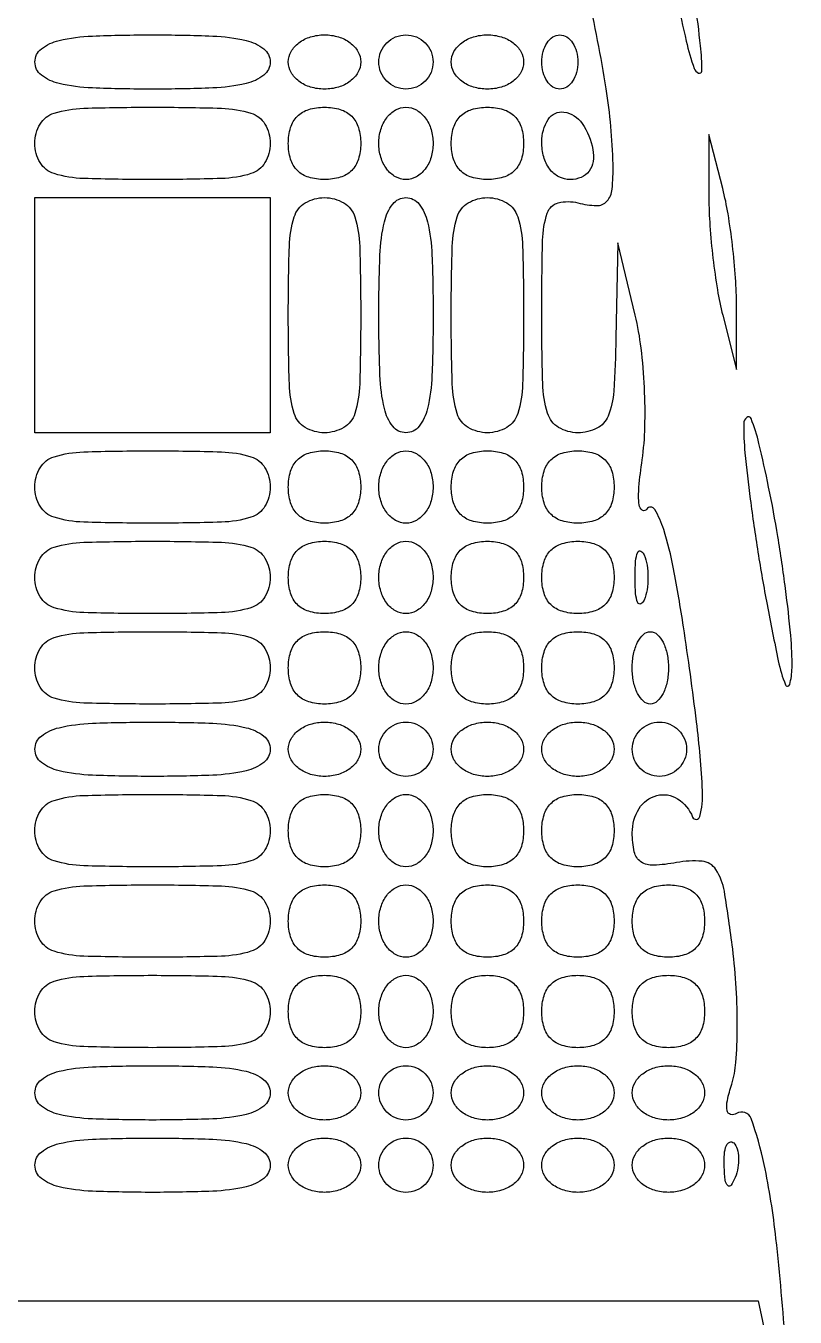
# Model space of a CAD drawing. Extents: x 23 to 255, y 40 to 184.
# Drawn here: x 218.48 to 222.08, y 164.3 to 170.34 of the extents above; entities that cross this region are included whole.
import ezdxf

# ---------------------------------------------------------------- set-up
doc = ezdxf.new("R2010")
doc.units = 0
doc.header["$MEASUREMENT"] = 0

msp = doc.modelspace()

# ---------------------------------------------------------------- linework, layer by layer
for points in [[(207.919475, 175.632891, 0.000007), (191.762556, 175.634099, 0.00002), (173.0434, 175.634494, 0.000013), (151.49745, 175.633531)], [(222.030915, 164.1663, 0.008726), (221.985277, 164.669768, 0.025054), (221.930084, 165.016297, 0.035449), (221.868755, 165.230454, 0.475244), (221.80134, 165.253826, -0.204331), (221.773374, 165.249586, -0.296615), (221.757028, 165.267436, -0.094675), (221.758181, 165.31542, -0.023632), (221.778441, 165.391555, 0.058662), (221.798019, 165.493274, 0.016441), (221.804515, 165.655291, 0.016344), (221.799795, 165.840379, 0.016532), (221.782991, 166.024055, 0.00947), (221.744102, 166.2937, 0.103839), (221.704847, 166.395174, 0.231312), (221.639746, 166.434209, 0.068702), (221.520586, 166.428043, -0.034866), (221.41362, 166.415234, -0.162018), (221.354525, 166.431702, -0.193732), (221.323134, 166.478076, -0.053133), (221.3136, 166.567538, -0.138188), (221.345367, 166.680282, -0.194265), (221.428401, 166.741818, -0.210143), (221.525619, 166.726106, -0.154403), (221.595971, 166.64085, 0.722093), (221.629195, 166.642964, 0.076316), (221.641837, 166.763937, 0.018575), (221.614275, 167.086067, 0.007138), (221.55302, 167.531121, 0.009454), (221.50645, 167.802484, 0.028146), (221.46069, 167.985396, 0.058909), (221.418455, 168.0802, 0.553777), (221.38206, 168.081021, -0.405413), (221.360568, 168.076246, -0.235095), (221.345352, 168.100663, -0.046179), (221.345087, 168.184119, -0.013507), (221.359969, 168.3117, 0.030003), (221.372812, 168.465799, 0.017825), (221.370511, 168.6501, 0.017806), (221.355044, 168.834369, 0.029166), (221.327368, 168.9885), (221.245996, 169.3269), (221.237498, 168.88275, -0.010992), (221.227232, 168.633183, -0.079538), (221.200875, 168.516331, -0.183867), (221.148553, 168.459515, -0.116237), (221.0598, 168.4386, -0.136338), (220.969518, 168.463684, -0.185911), (220.918143, 168.529721, -0.066278), (220.895331, 168.670032, -0.007203), (220.8906, 168.998367, -0.005908), (220.894623, 169.33879, -0.073508), (220.916471, 169.465779, -0.255542), (220.967914, 169.514019, -0.127862), (221.0598, 169.513887, 0.05507), (221.146964, 169.501092, 0.220729), (221.195378, 169.521491, 0.163391), (221.219892, 169.57734, 0.028233), (221.223783, 169.69437, 0.033752), (221.191636, 170.047884, 0.016068), (221.105188, 170.496668, 0.01292)], [(217.5066, 163.4049), (217.5066, 164.3778), (219.704588, 164.3778), (221.902576, 164.3778), (221.943194, 164.18745, 0.001065)]]:
    msp.add_lwpolyline(points, format="xyb")
for points in [[(221.412902, 171.2727, 0.029621), (221.418569, 171.139148, 0.008332), (221.443197, 170.931921, 0.008369), (221.478933, 170.698147, 0.008732), (221.522028, 170.469, 0.007329), (221.566018, 170.270436, 0.024716), (221.603021, 170.142761, 0.213673), (221.623567, 170.120819, 0.531284), (221.638513, 170.1306, 0.030949), (221.632939, 170.248427, 0.006451), (221.607731, 170.453931, 0.006748), (221.572118, 170.692066, 0.00633), (221.529387, 170.9343, 0.007539), (221.485715, 171.147173, 0.028531), (221.448881, 171.277987, 0.360364), (221.428495, 171.290417, 0.367792)], [(219.6216, 170.1729, -0.232029), (219.59132, 170.111163, -0.108427), (219.5088, 170.072031, -0.047315), (219.352943, 170.051299, -0.00942), (219.0717, 170.046, -0.00942), (218.790457, 170.051299, -0.047315), (218.6346, 170.072031, -0.108427), (218.55208, 170.111163, -0.232029), (218.5218, 170.1729, -0.232029), (218.55208, 170.234637, -0.108427), (218.6346, 170.273769, -0.047315), (218.790457, 170.294501, -0.00942), (219.0717, 170.2998, -0.00942), (219.352943, 170.294501, -0.047315), (219.5088, 170.273769, -0.108427), (219.59132, 170.234637, -0.232029)], [(220.0446, 170.1729, -0.130775), (220.031639, 170.124191, -0.10214), (219.99525, 170.083013, -0.08892), (219.940492, 170.055464, -0.072314), (219.8754, 170.046, -0.072314), (219.810308, 170.055464, -0.08892), (219.75555, 170.083013, -0.10214), (219.719161, 170.124191, -0.130775), (219.7062, 170.1729, -0.130775), (219.719161, 170.221609, -0.10214), (219.75555, 170.262788, -0.08892), (219.810308, 170.290336, -0.072314), (219.8754, 170.2998, -0.072314), (219.940492, 170.290336, -0.08892), (219.99525, 170.262788, -0.10214), (220.031639, 170.221609, -0.130775)], [(220.383, 170.1729, -0.099038), (220.373312, 170.12447, -0.097945), (220.345723, 170.083277, -0.097945), (220.30453, 170.055688, -0.099038), (220.2561, 170.046, -0.099038), (220.20767, 170.055688, -0.097945), (220.166477, 170.083277, -0.097945), (220.138888, 170.12447, -0.099038), (220.1292, 170.1729, -0.099038), (220.138888, 170.22133, -0.097945), (220.166477, 170.262523, -0.097945), (220.20767, 170.290112, -0.099038), (220.2561, 170.2998, -0.099038), (220.30453, 170.290112, -0.097945), (220.345723, 170.262523, -0.097945), (220.373312, 170.22133, -0.099038)], [(220.806, 170.1729, -0.130775), (220.793039, 170.124191, -0.10214), (220.75665, 170.083013, -0.08892), (220.701892, 170.055464, -0.072314), (220.6368, 170.046, -0.072314), (220.571708, 170.055464, -0.08892), (220.51695, 170.083013, -0.10214), (220.480561, 170.124191, -0.130775), (220.4676, 170.1729, -0.130775), (220.480561, 170.221609, -0.10214), (220.51695, 170.262788, -0.08892), (220.571708, 170.290336, -0.072314), (220.6368, 170.2998, -0.072314), (220.701892, 170.290336, -0.08892), (220.75665, 170.262788, -0.10214), (220.793039, 170.221609, -0.130775)], [(221.0598, 170.1729, -0.064853), (221.053481, 170.124386, -0.082425), (221.034949, 170.083277, -0.098894), (221.007463, 170.055777, -0.148195), (220.9752, 170.046, -0.148195), (220.942937, 170.055777, -0.098894), (220.915451, 170.083277, -0.082425), (220.896919, 170.124386, -0.064853), (220.8906, 170.1729, -0.064853), (220.896919, 170.221414, -0.082425), (220.915451, 170.262523, -0.098894), (220.942937, 170.290023, -0.148195), (220.9752, 170.2998, -0.148195), (221.007463, 170.290023, -0.098894), (221.034949, 170.262523, -0.082425), (221.053481, 170.221414, -0.064853)], [(219.6216, 169.7922, -0.134481), (219.596896, 169.702013, -0.186514), (219.531713, 169.650658, -0.067313), (219.39348, 169.627771, -0.007414), (219.0717, 169.623, -0.007414), (218.74992, 169.627771, -0.067313), (218.611688, 169.650658, -0.186514), (218.546504, 169.702013, -0.134481), (218.5218, 169.7922, -0.134481), (218.546504, 169.882387, -0.186514), (218.611688, 169.933742, -0.067313), (218.74992, 169.956629, -0.007414), (219.0717, 169.9614, -0.007414), (219.39348, 169.956629, -0.067313), (219.531713, 169.933742, -0.186514), (219.596896, 169.882387, -0.134481)], [(220.0446, 169.7922, -0.072254), (220.033869, 169.718331, -0.124864), (220.0023, 169.6653, -0.124864), (219.949269, 169.633731, -0.072254), (219.8754, 169.623, -0.072254), (219.801531, 169.633731, -0.124864), (219.7485, 169.6653, -0.124864), (219.716931, 169.718331, -0.072254), (219.7062, 169.7922, -0.072254), (219.716931, 169.866069, -0.124864), (219.7485, 169.9191, -0.124864), (219.801531, 169.950669, -0.072254), (219.8754, 169.9614, -0.072254), (219.949269, 169.950669, -0.124864), (220.0023, 169.9191, -0.124864), (220.033869, 169.866069, -0.072254)], [(220.383, 169.7922, -0.072314), (220.373536, 169.727108, -0.08892), (220.345988, 169.67235, -0.10214), (220.304809, 169.635961, -0.130775), (220.2561, 169.623, -0.130775), (220.207391, 169.635961, -0.10214), (220.166213, 169.67235, -0.08892), (220.138664, 169.727108, -0.072314), (220.1292, 169.7922, -0.072314), (220.138664, 169.857292, -0.08892), (220.166213, 169.91205, -0.10214), (220.207391, 169.948439, -0.130775), (220.2561, 169.9614, -0.130775), (220.304809, 169.948439, -0.10214), (220.345988, 169.91205, -0.08892), (220.373536, 169.857292, -0.072314)], [(220.806, 169.7922, -0.072254), (220.795269, 169.718331, -0.124864), (220.7637, 169.6653, -0.124864), (220.710669, 169.633731, -0.072254), (220.6368, 169.623, -0.072254), (220.562931, 169.633731, -0.124864), (220.5099, 169.6653, -0.124864), (220.478331, 169.718331, -0.072254), (220.4676, 169.7922, -0.072254), (220.478331, 169.866069, -0.124864), (220.5099, 169.9191, -0.124864), (220.562931, 169.950669, -0.072254), (220.6368, 169.9614, -0.072254), (220.710669, 169.950669, -0.124864), (220.7637, 169.9191, -0.124864), (220.795269, 169.866069, -0.072254)], [(221.129453, 169.76404, -0.083236), (221.130895, 169.707455, -0.126354), (221.112193, 169.662215, -0.133817), (221.075012, 169.633276, -0.099154), (221.023703, 169.623, -0.12024), (220.970577, 169.635963, -0.111791), (220.927722, 169.672156, -0.09567), (220.900024, 169.728619, -0.066422), (220.8906, 169.79925, -0.14074), (220.920821, 169.904488, -0.297834), (220.994591, 169.938551, -0.210781), (221.079276, 169.88524, -0.100818)], [(221.672019, 169.5384, 0.017719), (221.676693, 169.406554, 0.01151), (221.69099, 169.254726, 0.011576), (221.71182, 169.106974, 0.021493), (221.7366, 168.9885), (221.801181, 168.7347), (221.801181, 169.0308, 0.017719), (221.796507, 169.162646, 0.01151), (221.78221, 169.314474, 0.011576), (221.76138, 169.462226, 0.021493), (221.7366, 169.5807), (221.672019, 169.8345)], [(220.0446, 168.9885, -0.007414), (220.039829, 168.66672, -0.067313), (220.016942, 168.528487, -0.186514), (219.965587, 168.463304, -0.134481), (219.8754, 168.4386, -0.134481), (219.785213, 168.463304, -0.186514), (219.733858, 168.528487, -0.067313), (219.710971, 168.66672, -0.007414), (219.7062, 168.9885, -0.007414), (219.710971, 169.31028, -0.067313), (219.733858, 169.448512, -0.186514), (219.785213, 169.513696, -0.134481), (219.8754, 169.5384, -0.134481), (219.965587, 169.513696, -0.186514), (220.016942, 169.448512, -0.067313), (220.039829, 169.31028, -0.007414)], [(220.383, 168.9885, -0.00942), (220.377701, 168.707257, -0.047315), (220.356969, 168.5514, -0.108427), (220.317837, 168.46888, -0.232029), (220.2561, 168.4386, -0.232029), (220.194363, 168.46888, -0.108427), (220.155231, 168.5514, -0.047315), (220.134499, 168.707257, -0.00942), (220.1292, 168.9885, -0.00942), (220.134499, 169.269743, -0.047315), (220.155231, 169.4256, -0.108427), (220.194363, 169.50812, -0.232029), (220.2561, 169.5384, -0.232029), (220.317837, 169.50812, -0.108427), (220.356969, 169.4256, -0.047315), (220.377701, 169.269743, -0.00942)], [(220.806, 168.9885, -0.007414), (220.801229, 168.66672, -0.067313), (220.778342, 168.528487, -0.186514), (220.726987, 168.463304, -0.134481), (220.6368, 168.4386, -0.134481), (220.546613, 168.463304, -0.186514), (220.495258, 168.528487, -0.067313), (220.472371, 168.66672, -0.007414), (220.4676, 168.9885, -0.007414), (220.472371, 169.31028, -0.067313), (220.495258, 169.448512, -0.186514), (220.546613, 169.513696, -0.134481), (220.6368, 169.5384, -0.134481), (220.726987, 169.513696, -0.186514), (220.778342, 169.448512, -0.067313), (220.801229, 169.31028, -0.007414)], [(221.834687, 168.4809, 0.027891), (221.840609, 168.345156, 0.007229), (221.865469, 168.127695, 0.00733), (221.901083, 167.88024, 0.007416), (221.943813, 167.6349, 0.004614), (221.996285, 167.371306, 0.042294), (222.029684, 167.259492, 0.724086), (222.049506, 167.260632, 0.061462), (222.060298, 167.3388, 0.026781), (222.054394, 167.489584, 0.0089), (222.030003, 167.709454, 0.008831), (221.99427, 167.952551, 0.009939), (221.951172, 168.1848, 0.007765), (221.905859, 168.388496, 0.03511), (221.869358, 168.504596, 0.501583), (221.849145, 168.510107, 0.227552)], [(219.6216, 168.1848, -0.134481), (219.596896, 168.094613, -0.186514), (219.531713, 168.043258, -0.067313), (219.39348, 168.020371, -0.007414), (219.0717, 168.0156, -0.007414), (218.74992, 168.020371, -0.067313), (218.611688, 168.043258, -0.186514), (218.546504, 168.094613, -0.134481), (218.5218, 168.1848, -0.134481), (218.546504, 168.274987, -0.186514), (218.611688, 168.326342, -0.067313), (218.74992, 168.349229, -0.007414), (219.0717, 168.354, -0.007414), (219.39348, 168.349229, -0.067313), (219.531713, 168.326342, -0.186514), (219.596896, 168.274987, -0.134481)], [(220.0446, 168.1848, -0.072254), (220.033869, 168.110931, -0.124864), (220.0023, 168.0579, -0.124864), (219.949269, 168.026331, -0.072254), (219.8754, 168.0156, -0.072254), (219.801531, 168.026331, -0.124864), (219.7485, 168.0579, -0.124864), (219.716931, 168.110931, -0.072254), (219.7062, 168.1848, -0.072254), (219.716931, 168.258669, -0.124864), (219.7485, 168.3117, -0.124864), (219.801531, 168.343269, -0.072254), (219.8754, 168.354, -0.072254), (219.949269, 168.343269, -0.124864), (220.0023, 168.3117, -0.124864), (220.033869, 168.258669, -0.072254)], [(220.383, 168.1848, -0.072314), (220.373536, 168.119708, -0.08892), (220.345988, 168.06495, -0.10214), (220.304809, 168.028561, -0.130775), (220.2561, 168.0156, -0.130775), (220.207391, 168.028561, -0.10214), (220.166213, 168.06495, -0.08892), (220.138664, 168.119708, -0.072314), (220.1292, 168.1848, -0.072314), (220.138664, 168.249892, -0.08892), (220.166213, 168.30465, -0.10214), (220.207391, 168.341039, -0.130775), (220.2561, 168.354, -0.130775), (220.304809, 168.341039, -0.10214), (220.345988, 168.30465, -0.08892), (220.373536, 168.249892, -0.072314)], [(220.806, 168.1848, -0.072254), (220.795269, 168.110931, -0.124864), (220.7637, 168.0579, -0.124864), (220.710669, 168.026331, -0.072254), (220.6368, 168.0156, -0.072254), (220.562931, 168.026331, -0.124864), (220.5099, 168.0579, -0.124864), (220.478331, 168.110931, -0.072254), (220.4676, 168.1848, -0.072254), (220.478331, 168.258669, -0.124864), (220.5099, 168.3117, -0.124864), (220.562931, 168.343269, -0.072254), (220.6368, 168.354, -0.072254), (220.710669, 168.343269, -0.124864), (220.7637, 168.3117, -0.124864), (220.795269, 168.258669, -0.072254)], [(221.229, 168.1848, -0.072254), (221.218269, 168.110931, -0.124864), (221.1867, 168.0579, -0.124864), (221.133669, 168.026331, -0.072254), (221.0598, 168.0156, -0.072254), (220.985931, 168.026331, -0.124864), (220.9329, 168.0579, -0.124864), (220.901331, 168.110931, -0.072254), (220.8906, 168.1848, -0.072254), (220.901331, 168.258669, -0.124864), (220.9329, 168.3117, -0.124864), (220.985931, 168.343269, -0.072254), (221.0598, 168.354, -0.072254), (221.133669, 168.343269, -0.124864), (221.1867, 168.3117, -0.124864), (221.218269, 168.258669, -0.072254)], [(219.6216, 167.7618, -0.134481), (219.596896, 167.671613, -0.186514), (219.531713, 167.620258, -0.067313), (219.39348, 167.597371, -0.007414), (219.0717, 167.5926, -0.007414), (218.74992, 167.597371, -0.067313), (218.611688, 167.620258, -0.186514), (218.546504, 167.671613, -0.134481), (218.5218, 167.7618, -0.134481), (218.546504, 167.851987, -0.186514), (218.611688, 167.903342, -0.067313), (218.74992, 167.926229, -0.007414), (219.0717, 167.931, -0.007414), (219.39348, 167.926229, -0.067313), (219.531713, 167.903342, -0.186514), (219.596896, 167.851987, -0.134481)], [(220.0446, 167.7618, -0.072254), (220.033869, 167.687931, -0.124864), (220.0023, 167.6349, -0.124864), (219.949269, 167.603331, -0.072254), (219.8754, 167.5926, -0.072254), (219.801531, 167.603331, -0.124864), (219.7485, 167.6349, -0.124864), (219.716931, 167.687931, -0.072254), (219.7062, 167.7618, -0.072254), (219.716931, 167.835669, -0.124864), (219.7485, 167.8887, -0.124864), (219.801531, 167.920269, -0.072254), (219.8754, 167.931, -0.072254), (219.949269, 167.920269, -0.124864), (220.0023, 167.8887, -0.124864), (220.033869, 167.835669, -0.072254)], [(220.383, 167.7618, -0.072314), (220.373536, 167.696708, -0.08892), (220.345988, 167.64195, -0.10214), (220.304809, 167.605561, -0.130775), (220.2561, 167.5926, -0.130775), (220.207391, 167.605561, -0.10214), (220.166213, 167.64195, -0.08892), (220.138664, 167.696708, -0.072314), (220.1292, 167.7618, -0.072314), (220.138664, 167.826892, -0.08892), (220.166213, 167.88165, -0.10214), (220.207391, 167.918039, -0.130775), (220.2561, 167.931, -0.130775), (220.304809, 167.918039, -0.10214), (220.345988, 167.88165, -0.08892), (220.373536, 167.826892, -0.072314)], [(220.806, 167.7618, -0.072254), (220.795269, 167.687931, -0.124864), (220.7637, 167.6349, -0.124864), (220.710669, 167.603331, -0.072254), (220.6368, 167.5926, -0.072254), (220.562931, 167.603331, -0.124864), (220.5099, 167.6349, -0.124864), (220.478331, 167.687931, -0.072254), (220.4676, 167.7618, -0.072254), (220.478331, 167.835669, -0.124864), (220.5099, 167.8887, -0.124864), (220.562931, 167.920269, -0.072254), (220.6368, 167.931, -0.072254), (220.710669, 167.920269, -0.124864), (220.7637, 167.8887, -0.124864), (220.795269, 167.835669, -0.072254)], [(221.229, 167.7618, -0.072254), (221.218269, 167.687931, -0.124864), (221.1867, 167.6349, -0.124864), (221.133669, 167.603331, -0.072254), (221.0598, 167.5926, -0.072254), (220.985931, 167.603331, -0.124864), (220.9329, 167.6349, -0.124864), (220.901331, 167.687931, -0.072254), (220.8906, 167.7618, -0.072254), (220.901331, 167.835669, -0.124864), (220.9329, 167.8887, -0.124864), (220.985931, 167.920269, -0.072254), (221.0598, 167.931, -0.072254), (221.133669, 167.920269, -0.124864), (221.1867, 167.8887, -0.124864), (221.218269, 167.835669, -0.072254)], [(221.369629, 167.65605, -0.174857), (221.353785, 167.638336, -0.447206), (221.339493, 167.643492, -0.078554), (221.329597, 167.686384, -0.017491), (221.326958, 167.7618, -0.017491), (221.329597, 167.837216, -0.078554), (221.339493, 167.880108, -0.447206), (221.353785, 167.885264, -0.174857), (221.369629, 167.86755, -0.057986), (221.382855, 167.819327, -0.037979), (221.387231, 167.7618, -0.037979), (221.382855, 167.704273, -0.057986)], [(219.6216, 167.3388, -0.134481), (219.596896, 167.248613, -0.186514), (219.531713, 167.197258, -0.067313), (219.39348, 167.174371, -0.007414), (219.0717, 167.1696, -0.007414), (218.74992, 167.174371, -0.067313), (218.611688, 167.197258, -0.186514), (218.546504, 167.248613, -0.134481), (218.5218, 167.3388, -0.134481), (218.546504, 167.428987, -0.186514), (218.611688, 167.480342, -0.067313), (218.74992, 167.503229, -0.007414), (219.0717, 167.508, -0.007414), (219.39348, 167.503229, -0.067313), (219.531713, 167.480342, -0.186514), (219.596896, 167.428987, -0.134481)], [(220.0446, 167.3388, -0.072254), (220.033869, 167.264931, -0.124864), (220.0023, 167.2119, -0.124864), (219.949269, 167.180331, -0.072254), (219.8754, 167.1696, -0.072254), (219.801531, 167.180331, -0.124864), (219.7485, 167.2119, -0.124864), (219.716931, 167.264931, -0.072254), (219.7062, 167.3388, -0.072254), (219.716931, 167.412669, -0.124864), (219.7485, 167.4657, -0.124864), (219.801531, 167.497269, -0.072254), (219.8754, 167.508, -0.072254), (219.949269, 167.497269, -0.124864), (220.0023, 167.4657, -0.124864), (220.033869, 167.412669, -0.072254)], [(220.383, 167.3388, -0.072314), (220.373536, 167.273708, -0.08892), (220.345988, 167.21895, -0.10214), (220.304809, 167.182561, -0.130775), (220.2561, 167.1696, -0.130775), (220.207391, 167.182561, -0.10214), (220.166213, 167.21895, -0.08892), (220.138664, 167.273708, -0.072314), (220.1292, 167.3388, -0.072314), (220.138664, 167.403892, -0.08892), (220.166213, 167.45865, -0.10214), (220.207391, 167.495039, -0.130775), (220.2561, 167.508, -0.130775), (220.304809, 167.495039, -0.10214), (220.345988, 167.45865, -0.08892), (220.373536, 167.403892, -0.072314)], [(220.806, 167.3388, -0.072254), (220.795269, 167.264931, -0.124864), (220.7637, 167.2119, -0.124864), (220.710669, 167.180331, -0.072254), (220.6368, 167.1696, -0.072254), (220.562931, 167.180331, -0.124864), (220.5099, 167.2119, -0.124864), (220.478331, 167.264931, -0.072254), (220.4676, 167.3388, -0.072254), (220.478331, 167.412669, -0.124864), (220.5099, 167.4657, -0.124864), (220.562931, 167.497269, -0.072254), (220.6368, 167.508, -0.072254), (220.710669, 167.497269, -0.124864), (220.7637, 167.4657, -0.124864), (220.795269, 167.412669, -0.072254)], [(221.229, 167.3388, -0.072254), (221.218269, 167.264931, -0.124864), (221.1867, 167.2119, -0.124864), (221.133669, 167.180331, -0.072254), (221.0598, 167.1696, -0.072254), (220.985931, 167.180331, -0.124864), (220.9329, 167.2119, -0.124864), (220.901331, 167.264931, -0.072254), (220.8906, 167.3388, -0.072254), (220.901331, 167.412669, -0.124864), (220.9329, 167.4657, -0.124864), (220.985931, 167.497269, -0.072254), (221.0598, 167.508, -0.072254), (221.133669, 167.497269, -0.124864), (221.1867, 167.4657, -0.124864), (221.218269, 167.412669, -0.072254)], [(221.4828, 167.3388, -0.048028), (221.476566, 167.274046, -0.068025), (221.457949, 167.219303, -0.088204), (221.430507, 167.182415, -0.191087), (221.3982, 167.1696, -0.191087), (221.365893, 167.182415, -0.088204), (221.338451, 167.219303, -0.068025), (221.319834, 167.274046, -0.048028), (221.3136, 167.3388, -0.048028), (221.319834, 167.403554, -0.068025), (221.338451, 167.458297, -0.088204), (221.365893, 167.495185, -0.191087), (221.3982, 167.508, -0.191087), (221.430507, 167.495185, -0.088204), (221.457949, 167.458297, -0.068025), (221.476566, 167.403554, -0.048028)], [(219.6216, 166.9581, -0.232029), (219.59132, 166.896363, -0.108427), (219.5088, 166.857231, -0.047315), (219.352943, 166.836499, -0.00942), (219.0717, 166.8312, -0.00942), (218.790457, 166.836499, -0.047315), (218.6346, 166.857231, -0.108427), (218.55208, 166.896363, -0.232029), (218.5218, 166.9581, -0.232029), (218.55208, 167.019837, -0.108427), (218.6346, 167.058969, -0.047315), (218.790457, 167.079701, -0.00942), (219.0717, 167.085, -0.00942), (219.352943, 167.079701, -0.047315), (219.5088, 167.058969, -0.108427), (219.59132, 167.019837, -0.232029)], [(220.0446, 166.9581, -0.130775), (220.031639, 166.909391, -0.10214), (219.99525, 166.868213, -0.08892), (219.940492, 166.840664, -0.072314), (219.8754, 166.8312, -0.072314), (219.810308, 166.840664, -0.08892), (219.75555, 166.868213, -0.10214), (219.719161, 166.909391, -0.130775), (219.7062, 166.9581, -0.130775), (219.719161, 167.006809, -0.10214), (219.75555, 167.047987, -0.08892), (219.810308, 167.075536, -0.072314), (219.8754, 167.085, -0.072314), (219.940492, 167.075536, -0.08892), (219.99525, 167.047987, -0.10214), (220.031639, 167.006809, -0.130775)], [(220.383, 166.9581, -0.099038), (220.373312, 166.90967, -0.097945), (220.345723, 166.868477, -0.097945), (220.30453, 166.840888, -0.099038), (220.2561, 166.8312, -0.099038), (220.20767, 166.840888, -0.097945), (220.166477, 166.868477, -0.097945), (220.138888, 166.90967, -0.099038), (220.1292, 166.9581, -0.099038), (220.138888, 167.00653, -0.097945), (220.166477, 167.047723, -0.097945), (220.20767, 167.075312, -0.099038), (220.2561, 167.085, -0.099038), (220.30453, 167.075312, -0.097945), (220.345723, 167.047723, -0.097945), (220.373312, 167.00653, -0.099038)], [(220.806, 166.9581, -0.130775), (220.793039, 166.909391, -0.10214), (220.75665, 166.868213, -0.08892), (220.701892, 166.840664, -0.072314), (220.6368, 166.8312, -0.072314), (220.571708, 166.840664, -0.08892), (220.51695, 166.868213, -0.10214), (220.480561, 166.909391, -0.130775), (220.4676, 166.9581, -0.130775), (220.480561, 167.006809, -0.10214), (220.51695, 167.047987, -0.08892), (220.571708, 167.075536, -0.072314), (220.6368, 167.085, -0.072314), (220.701892, 167.075536, -0.08892), (220.75665, 167.047987, -0.10214), (220.793039, 167.006809, -0.130775)], [(221.229, 166.9581, -0.130775), (221.216039, 166.909391, -0.10214), (221.17965, 166.868213, -0.08892), (221.124892, 166.840664, -0.072314), (221.0598, 166.8312, -0.072314), (220.994708, 166.840664, -0.08892), (220.93995, 166.868213, -0.10214), (220.903561, 166.909391, -0.130775), (220.8906, 166.9581, -0.130775), (220.903561, 167.006809, -0.10214), (220.93995, 167.047987, -0.08892), (220.994708, 167.075536, -0.072314), (221.0598, 167.085, -0.072314), (221.124892, 167.075536, -0.08892), (221.17965, 167.047987, -0.10214), (221.216039, 167.006809, -0.130775)], [(221.5674, 166.9581, -0.099038), (221.557712, 166.90967, -0.097945), (221.530123, 166.868477, -0.097945), (221.48893, 166.840888, -0.099038), (221.4405, 166.8312, -0.099038), (221.39207, 166.840888, -0.097945), (221.350877, 166.868477, -0.097945), (221.323288, 166.90967, -0.099038), (221.3136, 166.9581, -0.099038), (221.323288, 167.00653, -0.097945), (221.350877, 167.047723, -0.097945), (221.39207, 167.075312, -0.099038), (221.4405, 167.085, -0.099038), (221.48893, 167.075312, -0.097945), (221.530123, 167.047723, -0.097945), (221.557712, 167.00653, -0.099038)], [(219.6216, 166.5774, -0.134481), (219.596896, 166.487213, -0.186514), (219.531713, 166.435858, -0.067313), (219.39348, 166.412971, -0.007414), (219.0717, 166.4082, -0.007414), (218.74992, 166.412971, -0.067313), (218.611688, 166.435858, -0.186514), (218.546504, 166.487213, -0.134481), (218.5218, 166.5774, -0.134481), (218.546504, 166.667587, -0.186514), (218.611688, 166.718942, -0.067313), (218.74992, 166.741829, -0.007414), (219.0717, 166.7466, -0.007414), (219.39348, 166.741829, -0.067313), (219.531713, 166.718942, -0.186514), (219.596896, 166.667587, -0.134481)], [(220.0446, 166.5774, -0.072254), (220.033869, 166.503531, -0.124864), (220.0023, 166.4505, -0.124864), (219.949269, 166.418931, -0.072254), (219.8754, 166.4082, -0.072254), (219.801531, 166.418931, -0.124864), (219.7485, 166.4505, -0.124864), (219.716931, 166.503531, -0.072254), (219.7062, 166.5774, -0.072254), (219.716931, 166.651269, -0.124864), (219.7485, 166.7043, -0.124864), (219.801531, 166.735869, -0.072254), (219.8754, 166.7466, -0.072254), (219.949269, 166.735869, -0.124864), (220.0023, 166.7043, -0.124864), (220.033869, 166.651269, -0.072254)], [(220.383, 166.5774, -0.072314), (220.373536, 166.512308, -0.08892), (220.345988, 166.45755, -0.10214), (220.304809, 166.421161, -0.130775), (220.2561, 166.4082, -0.130775), (220.207391, 166.421161, -0.10214), (220.166213, 166.45755, -0.08892), (220.138664, 166.512308, -0.072314), (220.1292, 166.5774, -0.072314), (220.138664, 166.642492, -0.08892), (220.166213, 166.69725, -0.10214), (220.207391, 166.733639, -0.130775), (220.2561, 166.7466, -0.130775), (220.304809, 166.733639, -0.10214), (220.345988, 166.69725, -0.08892), (220.373536, 166.642492, -0.072314)], [(220.806, 166.5774, -0.072254), (220.795269, 166.503531, -0.124864), (220.7637, 166.4505, -0.124864), (220.710669, 166.418931, -0.072254), (220.6368, 166.4082, -0.072254), (220.562931, 166.418931, -0.124864), (220.5099, 166.4505, -0.124864), (220.478331, 166.503531, -0.072254), (220.4676, 166.5774, -0.072254), (220.478331, 166.651269, -0.124864), (220.5099, 166.7043, -0.124864), (220.562931, 166.735869, -0.072254), (220.6368, 166.7466, -0.072254), (220.710669, 166.735869, -0.124864), (220.7637, 166.7043, -0.124864), (220.795269, 166.651269, -0.072254)], [(221.229, 166.5774, -0.072254), (221.218269, 166.503531, -0.124864), (221.1867, 166.4505, -0.124864), (221.133669, 166.418931, -0.072254), (221.0598, 166.4082, -0.072254), (220.985931, 166.418931, -0.124864), (220.9329, 166.4505, -0.124864), (220.901331, 166.503531, -0.072254), (220.8906, 166.5774, -0.072254), (220.901331, 166.651269, -0.124864), (220.9329, 166.7043, -0.124864), (220.985931, 166.735869, -0.072254), (221.0598, 166.7466, -0.072254), (221.133669, 166.735869, -0.124864), (221.1867, 166.7043, -0.124864), (221.218269, 166.651269, -0.072254)], [(219.6216, 166.1544, -0.134481), (219.596896, 166.064213, -0.186514), (219.531713, 166.012858, -0.067313), (219.39348, 165.989971, -0.007414), (219.0717, 165.9852, -0.007414), (218.74992, 165.989971, -0.067313), (218.611688, 166.012858, -0.186514), (218.546504, 166.064213, -0.134481), (218.5218, 166.1544, -0.134481), (218.546504, 166.244587, -0.186514), (218.611688, 166.295942, -0.067313), (218.74992, 166.318829, -0.007414), (219.0717, 166.3236, -0.007414), (219.39348, 166.318829, -0.067313), (219.531713, 166.295942, -0.186514), (219.596896, 166.244587, -0.134481)], [(220.0446, 166.1544, -0.072254), (220.033869, 166.080531, -0.124864), (220.0023, 166.0275, -0.124864), (219.949269, 165.995931, -0.072254), (219.8754, 165.9852, -0.072254), (219.801531, 165.995931, -0.124864), (219.7485, 166.0275, -0.124864), (219.716931, 166.080531, -0.072254), (219.7062, 166.1544, -0.072254), (219.716931, 166.228269, -0.124864), (219.7485, 166.2813, -0.124864), (219.801531, 166.312869, -0.072254), (219.8754, 166.3236, -0.072254), (219.949269, 166.312869, -0.124864), (220.0023, 166.2813, -0.124864), (220.033869, 166.228269, -0.072254)], [(220.383, 166.1544, -0.072314), (220.373536, 166.089308, -0.08892), (220.345988, 166.03455, -0.10214), (220.304809, 165.998161, -0.130775), (220.2561, 165.9852, -0.130775), (220.207391, 165.998161, -0.10214), (220.166213, 166.03455, -0.08892), (220.138664, 166.089308, -0.072314), (220.1292, 166.1544, -0.072314), (220.138664, 166.219492, -0.08892), (220.166213, 166.27425, -0.10214), (220.207391, 166.310639, -0.130775), (220.2561, 166.3236, -0.130775), (220.304809, 166.310639, -0.10214), (220.345988, 166.27425, -0.08892), (220.373536, 166.219492, -0.072314)], [(220.806, 166.1544, -0.072254), (220.795269, 166.080531, -0.124864), (220.7637, 166.0275, -0.124864), (220.710669, 165.995931, -0.072254), (220.6368, 165.9852, -0.072254), (220.562931, 165.995931, -0.124864), (220.5099, 166.0275, -0.124864), (220.478331, 166.080531, -0.072254), (220.4676, 166.1544, -0.072254), (220.478331, 166.228269, -0.124864), (220.5099, 166.2813, -0.124864), (220.562931, 166.312869, -0.072254), (220.6368, 166.3236, -0.072254), (220.710669, 166.312869, -0.124864), (220.7637, 166.2813, -0.124864), (220.795269, 166.228269, -0.072254)], [(221.229, 166.1544, -0.072254), (221.218269, 166.080531, -0.124864), (221.1867, 166.0275, -0.124864), (221.133669, 165.995931, -0.072254), (221.0598, 165.9852, -0.072254), (220.985931, 165.995931, -0.124864), (220.9329, 166.0275, -0.124864), (220.901331, 166.080531, -0.072254), (220.8906, 166.1544, -0.072254), (220.901331, 166.228269, -0.124864), (220.9329, 166.2813, -0.124864), (220.985931, 166.312869, -0.072254), (221.0598, 166.3236, -0.072254), (221.133669, 166.312869, -0.124864), (221.1867, 166.2813, -0.124864), (221.218269, 166.228269, -0.072254)], [(221.652, 166.1544, -0.072254), (221.641269, 166.080531, -0.124864), (221.6097, 166.0275, -0.124864), (221.556669, 165.995931, -0.072254), (221.4828, 165.9852, -0.072254), (221.408931, 165.995931, -0.124864), (221.3559, 166.0275, -0.124864), (221.324331, 166.080531, -0.072254), (221.3136, 166.1544, -0.072254), (221.324331, 166.228269, -0.124864), (221.3559, 166.2813, -0.124864), (221.408931, 166.312869, -0.072254), (221.4828, 166.3236, -0.072254), (221.556669, 166.312869, -0.124864), (221.6097, 166.2813, -0.124864), (221.641269, 166.228269, -0.072254)], [(219.6216, 165.7314, -0.134481), (219.596896, 165.641213, -0.186514), (219.531713, 165.589858, -0.067313), (219.39348, 165.566971, -0.007414), (219.0717, 165.5622, -0.007414), (218.74992, 165.566971, -0.067313), (218.611688, 165.589858, -0.186514), (218.546504, 165.641213, -0.134481), (218.5218, 165.7314, -0.134481), (218.546504, 165.821587, -0.186514), (218.611688, 165.872942, -0.067313), (218.74992, 165.895829, -0.007414), (219.0717, 165.9006, -0.007414), (219.39348, 165.895829, -0.067313), (219.531713, 165.872942, -0.186514), (219.596896, 165.821587, -0.134481)], [(220.0446, 165.7314, -0.072254), (220.033869, 165.657531, -0.124864), (220.0023, 165.6045, -0.124864), (219.949269, 165.572931, -0.072254), (219.8754, 165.5622, -0.072254), (219.801531, 165.572931, -0.124864), (219.7485, 165.6045, -0.124864), (219.716931, 165.657531, -0.072254), (219.7062, 165.7314, -0.072254), (219.716931, 165.805269, -0.124864), (219.7485, 165.8583, -0.124864), (219.801531, 165.889869, -0.072254), (219.8754, 165.9006, -0.072254), (219.949269, 165.889869, -0.124864), (220.0023, 165.8583, -0.124864), (220.033869, 165.805269, -0.072254)], [(220.383, 165.7314, -0.072314), (220.373536, 165.666308, -0.08892), (220.345988, 165.61155, -0.10214), (220.304809, 165.575161, -0.130775), (220.2561, 165.5622, -0.130775), (220.207391, 165.575161, -0.10214), (220.166213, 165.61155, -0.08892), (220.138664, 165.666308, -0.072314), (220.1292, 165.7314, -0.072314), (220.138664, 165.796492, -0.08892), (220.166213, 165.85125, -0.10214), (220.207391, 165.887639, -0.130775), (220.2561, 165.9006, -0.130775), (220.304809, 165.887639, -0.10214), (220.345988, 165.85125, -0.08892), (220.373536, 165.796492, -0.072314)], [(220.806, 165.7314, -0.072254), (220.795269, 165.657531, -0.124864), (220.7637, 165.6045, -0.124864), (220.710669, 165.572931, -0.072254), (220.6368, 165.5622, -0.072254), (220.562931, 165.572931, -0.124864), (220.5099, 165.6045, -0.124864), (220.478331, 165.657531, -0.072254), (220.4676, 165.7314, -0.072254), (220.478331, 165.805269, -0.124864), (220.5099, 165.8583, -0.124864), (220.562931, 165.889869, -0.072254), (220.6368, 165.9006, -0.072254), (220.710669, 165.889869, -0.124864), (220.7637, 165.8583, -0.124864), (220.795269, 165.805269, -0.072254)], [(221.229, 165.7314, -0.072254), (221.218269, 165.657531, -0.124864), (221.1867, 165.6045, -0.124864), (221.133669, 165.572931, -0.072254), (221.0598, 165.5622, -0.072254), (220.985931, 165.572931, -0.124864), (220.9329, 165.6045, -0.124864), (220.901331, 165.657531, -0.072254), (220.8906, 165.7314, -0.072254), (220.901331, 165.805269, -0.124864), (220.9329, 165.8583, -0.124864), (220.985931, 165.889869, -0.072254), (221.0598, 165.9006, -0.072254), (221.133669, 165.889869, -0.124864), (221.1867, 165.8583, -0.124864), (221.218269, 165.805269, -0.072254)], [(221.652, 165.7314, -0.072254), (221.641269, 165.657531, -0.124864), (221.6097, 165.6045, -0.124864), (221.556669, 165.572931, -0.072254), (221.4828, 165.5622, -0.072254), (221.408931, 165.572931, -0.124864), (221.3559, 165.6045, -0.124864), (221.324331, 165.657531, -0.072254), (221.3136, 165.7314, -0.072254), (221.324331, 165.805269, -0.124864), (221.3559, 165.8583, -0.124864), (221.408931, 165.889869, -0.072254), (221.4828, 165.9006, -0.072254), (221.556669, 165.889869, -0.124864), (221.6097, 165.8583, -0.124864), (221.641269, 165.805269, -0.072254)], [(219.6216, 165.3507, -0.232029), (219.59132, 165.288963, -0.108427), (219.5088, 165.249831, -0.047315), (219.352943, 165.229099, -0.00942), (219.0717, 165.2238, -0.00942), (218.790457, 165.229099, -0.047315), (218.6346, 165.249831, -0.108427), (218.55208, 165.288963, -0.232029), (218.5218, 165.3507, -0.232029), (218.55208, 165.412437, -0.108427), (218.6346, 165.451569, -0.047315), (218.790457, 165.472301, -0.00942), (219.0717, 165.4776, -0.00942), (219.352943, 165.472301, -0.047315), (219.5088, 165.451569, -0.108427), (219.59132, 165.412437, -0.232029)], [(220.0446, 165.3507, -0.130775), (220.031639, 165.301991, -0.10214), (219.99525, 165.260812, -0.08892), (219.940492, 165.233264, -0.072314), (219.8754, 165.2238, -0.072314), (219.810308, 165.233264, -0.08892), (219.75555, 165.260812, -0.10214), (219.719161, 165.301991, -0.130775), (219.7062, 165.3507, -0.130775), (219.719161, 165.399409, -0.10214), (219.75555, 165.440587, -0.08892), (219.810308, 165.468136, -0.072314), (219.8754, 165.4776, -0.072314), (219.940492, 165.468136, -0.08892), (219.99525, 165.440587, -0.10214), (220.031639, 165.399409, -0.130775)], [(220.383, 165.3507, -0.099038), (220.373312, 165.30227, -0.097945), (220.345723, 165.261077, -0.097945), (220.30453, 165.233488, -0.099038), (220.2561, 165.2238, -0.099038), (220.20767, 165.233488, -0.097945), (220.166477, 165.261077, -0.097945), (220.138888, 165.30227, -0.099038), (220.1292, 165.3507, -0.099038), (220.138888, 165.39913, -0.097945), (220.166477, 165.440323, -0.097945), (220.20767, 165.467912, -0.099038), (220.2561, 165.4776, -0.099038), (220.30453, 165.467912, -0.097945), (220.345723, 165.440323, -0.097945), (220.373312, 165.39913, -0.099038)], [(220.806, 165.3507, -0.130775), (220.793039, 165.301991, -0.10214), (220.75665, 165.260812, -0.08892), (220.701892, 165.233264, -0.072314), (220.6368, 165.2238, -0.072314), (220.571708, 165.233264, -0.08892), (220.51695, 165.260812, -0.10214), (220.480561, 165.301991, -0.130775), (220.4676, 165.3507, -0.130775), (220.480561, 165.399409, -0.10214), (220.51695, 165.440587, -0.08892), (220.571708, 165.468136, -0.072314), (220.6368, 165.4776, -0.072314), (220.701892, 165.468136, -0.08892), (220.75665, 165.440587, -0.10214), (220.793039, 165.399409, -0.130775)], [(221.229, 165.3507, -0.130775), (221.216039, 165.301991, -0.10214), (221.17965, 165.260812, -0.08892), (221.124892, 165.233264, -0.072314), (221.0598, 165.2238, -0.072314), (220.994708, 165.233264, -0.08892), (220.93995, 165.260812, -0.10214), (220.903561, 165.301991, -0.130775), (220.8906, 165.3507, -0.130775), (220.903561, 165.399409, -0.10214), (220.93995, 165.440587, -0.08892), (220.994708, 165.468136, -0.072314), (221.0598, 165.4776, -0.072314), (221.124892, 165.468136, -0.08892), (221.17965, 165.440587, -0.10214), (221.216039, 165.399409, -0.130775)], [(221.652, 165.3507, -0.130775), (221.639039, 165.301991, -0.10214), (221.60265, 165.260812, -0.08892), (221.547892, 165.233264, -0.072314), (221.4828, 165.2238, -0.072314), (221.417708, 165.233264, -0.08892), (221.36295, 165.260812, -0.10214), (221.326561, 165.301991, -0.130775), (221.3136, 165.3507, -0.130775), (221.326561, 165.399409, -0.10214), (221.36295, 165.440587, -0.08892), (221.417708, 165.468136, -0.072314), (221.4828, 165.4776, -0.072314), (221.547892, 165.468136, -0.08892), (221.60265, 165.440587, -0.10214), (221.639039, 165.399409, -0.130775)], [(219.6216, 165.0123, -0.232029), (219.59132, 164.950563, -0.108427), (219.5088, 164.911431, -0.047315), (219.352943, 164.890699, -0.00942), (219.0717, 164.8854, -0.00942), (218.790457, 164.890699, -0.047315), (218.6346, 164.911431, -0.108427), (218.55208, 164.950563, -0.232029), (218.5218, 165.0123, -0.232029), (218.55208, 165.074037, -0.108427), (218.6346, 165.113169, -0.047315), (218.790457, 165.133901, -0.00942), (219.0717, 165.1392, -0.00942), (219.352943, 165.133901, -0.047315), (219.5088, 165.113169, -0.108427), (219.59132, 165.074037, -0.232029)], [(220.0446, 165.0123, -0.130775), (220.031639, 164.963591, -0.10214), (219.99525, 164.922413, -0.08892), (219.940492, 164.894864, -0.072314), (219.8754, 164.8854, -0.072314), (219.810308, 164.894864, -0.08892), (219.75555, 164.922413, -0.10214), (219.719161, 164.963591, -0.130775), (219.7062, 165.0123, -0.130775), (219.719161, 165.061009, -0.10214), (219.75555, 165.102187, -0.08892), (219.810308, 165.129736, -0.072314), (219.8754, 165.1392, -0.072314), (219.940492, 165.129736, -0.08892), (219.99525, 165.102187, -0.10214), (220.031639, 165.061009, -0.130775)], [(220.383, 165.0123, -0.099038), (220.373312, 164.96387, -0.097945), (220.345723, 164.922677, -0.097945), (220.30453, 164.895088, -0.099038), (220.2561, 164.8854, -0.099038), (220.20767, 164.895088, -0.097945), (220.166477, 164.922677, -0.097945), (220.138888, 164.96387, -0.099038), (220.1292, 165.0123, -0.099038), (220.138888, 165.06073, -0.097945), (220.166477, 165.101923, -0.097945), (220.20767, 165.129512, -0.099038), (220.2561, 165.1392, -0.099038), (220.30453, 165.129512, -0.097945), (220.345723, 165.101923, -0.097945), (220.373312, 165.06073, -0.099038)], [(220.806, 165.0123, -0.130775), (220.793039, 164.963591, -0.10214), (220.75665, 164.922413, -0.08892), (220.701892, 164.894864, -0.072314), (220.6368, 164.8854, -0.072314), (220.571708, 164.894864, -0.08892), (220.51695, 164.922413, -0.10214), (220.480561, 164.963591, -0.130775), (220.4676, 165.0123, -0.130775), (220.480561, 165.061009, -0.10214), (220.51695, 165.102187, -0.08892), (220.571708, 165.129736, -0.072314), (220.6368, 165.1392, -0.072314), (220.701892, 165.129736, -0.08892), (220.75665, 165.102187, -0.10214), (220.793039, 165.061009, -0.130775)], [(221.229, 165.0123, -0.130775), (221.216039, 164.963591, -0.10214), (221.17965, 164.922413, -0.08892), (221.124892, 164.894864, -0.072314), (221.0598, 164.8854, -0.072314), (220.994708, 164.894864, -0.08892), (220.93995, 164.922413, -0.10214), (220.903561, 164.963591, -0.130775), (220.8906, 165.0123, -0.130775), (220.903561, 165.061009, -0.10214), (220.93995, 165.102187, -0.08892), (220.994708, 165.129736, -0.072314), (221.0598, 165.1392, -0.072314), (221.124892, 165.129736, -0.08892), (221.17965, 165.102187, -0.10214), (221.216039, 165.061009, -0.130775)], [(221.652, 165.0123, -0.130775), (221.639039, 164.963591, -0.10214), (221.60265, 164.922413, -0.08892), (221.547892, 164.894864, -0.072314), (221.4828, 164.8854, -0.072314), (221.417708, 164.894864, -0.08892), (221.36295, 164.922413, -0.10214), (221.326561, 164.963591, -0.130775), (221.3136, 165.0123, -0.130775), (221.326561, 165.061009, -0.10214), (221.36295, 165.102187, -0.08892), (221.417708, 165.129736, -0.072314), (221.4828, 165.1392, -0.072314), (221.547892, 165.129736, -0.08892), (221.60265, 165.102187, -0.10214), (221.639039, 165.061009, -0.130775)], [(221.794391, 164.954138, -0.054073), (221.775648, 164.918887, -0.470617), (221.76023, 164.917428, -0.168741), (221.748274, 164.942111, -0.018894), (221.743279, 165.00525, -0.028489), (221.744209, 165.064147, -0.077125), (221.753576, 165.104754, -0.208169), (221.769197, 165.120197, -0.296942), (221.787713, 165.116287, -0.126455), (221.804061, 165.088629, -0.060344), (221.810758, 165.047572, -0.05415), (221.807592, 165.000403, -0.051402)]]:
    msp.add_lwpolyline(points, format="xyb", close=True)
msp.add_lwpolyline([(219.6216, 168.9885), (219.6216, 168.4386), (219.0717, 168.4386), (218.5218, 168.4386), (218.5218, 168.9885), (218.5218, 169.5384), (219.0717, 169.5384), (219.6216, 169.5384)], close=True)

doc.saveas('drawing.dxf')
